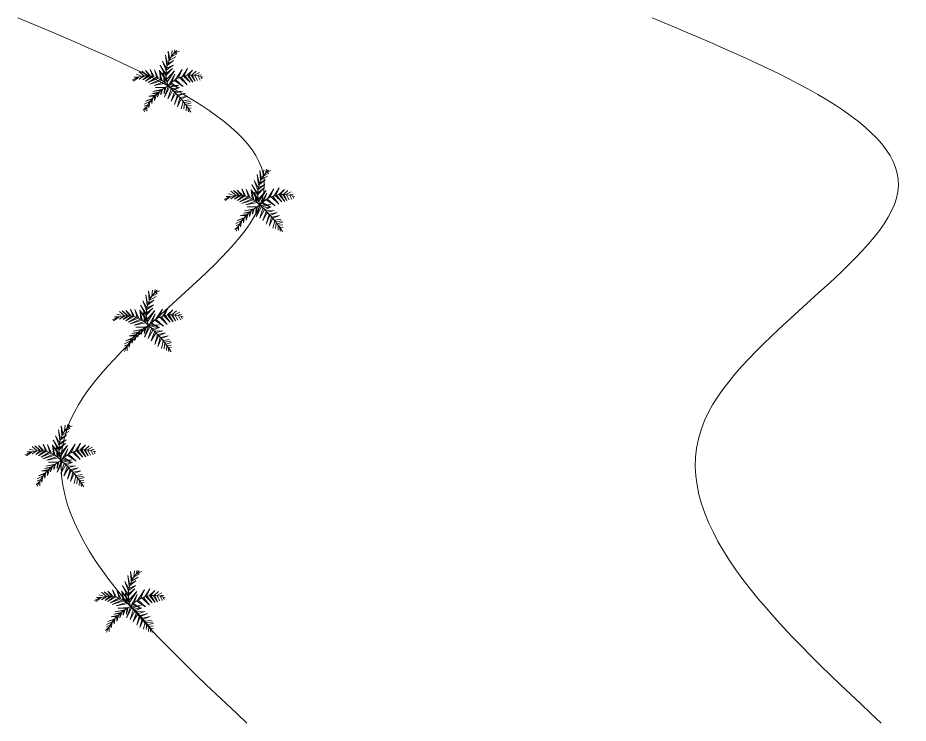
# Model space of a CAD drawing. Header units: millimetres. Extents: x 1086 to 3237, y 1111 to 1586.
# Drawn here: x 2637 to 3237, y 1111 to 1586 of the extents above; entities that cross this region are included whole.
import ezdxf

# ---------------------------------------------------------------- set-up
doc = ezdxf.new("R2010")
doc.units = ezdxf.units.MM
for name, color, linetype, lineweight in [('Bloco', 160, 'Continuous', 9), ('Contorno', 7, 'Continuous', 35), ('Cotas', 1, 'Continuous', 9)]:
    doc.layers.add(name, color=color, linetype=linetype, lineweight=lineweight)

# ---------------------------------------------------------------- blocks, each defined once
blk = doc.blocks.new('planta')
at = {"layer": 'Bloco', "color": 72}
for p, q in [((3.85, 21.62), (4.47, 24.31)), ((-0.84, 13.83), (-1.81, 20.66)), ((-1.81, 20.66), (-0.53, 15.17)), ((0.46, 17.17), (0.02, 23.4)), ((0.02, 23.4), (1.18, 18.14)), ((0.74, 17.03), (5.11, 19.65)), ((2.29, 19.91), (2.63, 23.91)), ((2.57, 19.77), (5.94, 21.56)), ((4.69, 22.37), (7.37, 23.5)), ((5.94, 21.56), (4.69, 22.37)), ((-1.68, 6.91), (-5.34, 13.78)), ((-5.34, 13.78), (-1.28, 7.71)), ((-1.05, 9.6), (-3.8, 16.66)), ((-3.8, 16.66), (-1.07, 11.94)), ((-1.22, 10.68), (3.38, 14.02)), ((3.38, 14.02), (-0.59, 12.2)), ((-0.36, 14.08), (3.6, 17.08)), ((3.6, 17.08), (-0.09, 15.11)), ((-19.92, 6), (-22.77, 5.95)), ((-18.6, 7), (-21.22, 7.66)), ((-15.95, 6.65), (-19.51, 4.46)), ((-19.51, 4.46), (-16.55, 6.62)), ((-16.23, 6.8), (-19.5, 9.46)), ((-14.22, 7.28), (-17.66, 9.86)), ((-17.66, 9.86), (-14.42, 6.88)), ((-17.01, 4.02), (-13.98, 6.82)), ((-12.81, 6.56), (-17.01, 4.02)), ((-12.01, 6.99), (-15.21, 10.28)), ((-15.21, 10.28), (-12.49, 6.73)), ((-15.16, 3.25), (-11.48, 6.39)), ((-10, 6.3), (-15.16, 3.25)), ((-9.67, 6.47), (-12.12, 11.05)), ((-12.12, 11.05), (-10.56, 6.59)), ((-6.65, 5.43), (-9.14, 10.87)), ((-9.14, 10.87), (-7.66, 5.78)), ((-4.15, 3.83), (-5.88, 10.55)), ((-5.88, 10.55), (-5.12, 4.49)), ((-0.72, 2.42), (-5.4, 9.63)), ((-5.4, 9.63), (-1.1, 4.28)), ((-1.97, 2.05), (-3.38, 8.94)), ((-3.38, 8.94), (-2.62, 2.88)), ((2.95, 11.73), (-1.85, 8)), ((-1.52, 7), (2.95, 11.73)), ((4.25, 10.07), (-0.89, 2.34)), ((-0.78, 4.45), (4.25, 10.07)), ((0.61, 1.08), (4.58, 7.9)), ((4.58, 7.9), (2.45, 2.65)), ((5.05, 4.33), (9.47, 11.09)), ((9.47, 11.09), (6.81, 5.27)), ((9.46, 6.09), (13, 11.8)), ((10.54, 6.38), (14.71, 2.42)), ((13, 11.8), (10.74, 6.78)), ((14.71, 2.42), (11.18, 6.72)), ((12.75, 7.26), (16.46, 10.71)), ((13.15, 6.89), (16.68, 2.59)), ((16.46, 10.71), (13.83, 7.54)), ((16.68, 2.59), (13.91, 7)), ((15.44, 7.22), (18.24, 3.13)), ((16.08, 7.57), (18.92, 9.96)), ((18.24, 3.13), (16.32, 7.11)), ((17.69, 7.25), (19.8, 3.67)), ((18.01, 7.42), (21.05, 9.04)), ((19.9, 6.96), (21.49, 3.98)), ((20.38, 7.22), (22.35, 7.38)), ((21.92, 6.27), (22.77, 4.67)), ((-19.96, 5.69), (-23.4, 3.26)), ((-13.47, 2.39), (-7.98, 5.61)), ((-7.01, 4.95), (-13.47, 2.39)), ((-12.25, 1.27), (-5.28, 4.4)), ((-4.31, 3.74), (-12.25, 1.27)), ((-9.51, 0.38), (-2.94, 2.71)), ((-1.85, 1.82), (-9.51, 0.38)), ((0.46, -0.18), (7.29, 0.52)), ((7.29, 0.52), (1.27, -0.93)), ((1.37, 1.19), (7.06, -1.36)), ((7.06, -1.36), (1.77, 1.99)), ((4.21, 3.59), (10.19, -0.28)), ((10.19, -0.28), (5.17, 4.1)), ((7.89, 5.55), (12.71, 0.77)), ((12.71, 0.77), (8.7, 5.98)), ((-8.14, -5.94), (-13.02, -6.95)), ((-5.95, -4.08), (-11.07, -5.22)), ((-11.07, -5.22), (-6.84, -4.79)), ((-3.87, -2.29), (-10.31, -3.68)), ((-10.31, -3.68), (-4.74, -2.76)), ((-7.9, -5.81), (-9.21, -9.92)), ((-1.61, -0.86), (-8.49, -1.11)), ((-8.49, -1.11), (-2.48, -1.32)), ((-5.82, -4.02), (-7.07, -7.64)), ((-7.07, -7.64), (-6.72, -4.72)), ((-3.78, -2.47), (-4.91, -6.03)), ((-4.91, -6.03), (-4.74, -2.76)), ((-1.58, -0.62), (-2.61, -5.26)), ((-2.61, -5.26), (-2.39, -1.5)), ((-0.02, -0.44), (-2.55, -7.66)), ((-2.55, -7.66), (0.98, -0.78)), ((2.04, -1.98), (-0.13, -8.73)), ((-0.13, -8.73), (3.13, -2.87)), ((4.18, -4.08), (1.93, -10.27)), ((1.93, -10.27), (5.15, -4.73)), ((2.2, -1.9), (7.7, -1.02)), ((7.7, -1.02), (3.25, -3.1)), ((6.2, -5.94), (4.2, -12.59)), ((4.22, -3.76), (9.64, -3.51)), ((9.64, -3.51), (5.15, -4.73)), ((6.49, -6.08), (11.58, -4.83)), ((11.58, -4.83), (6.85, -6.77)), ((-12.53, -10.56), (-16.1, -12.23)), ((-10.4, -8.28), (-15.27, -10.2)), ((-15.27, -10.2), (-11.17, -8.92)), ((-13.02, -6.95), (-8.95, -6.82)), ((-12.34, -10.91), (-13, -14.45)), ((-10.94, -11.75), (-11.33, -9.23)), ((-10.55, -8.59), (-10.94, -11.75)), ((-9.21, -9.92), (-9.19, -6.95)), ((4.2, -12.59), (6.73, -6.54)), ((7.91, -7.97), (6.26, -14.14)), ((6.26, -14.14), (8.72, -8.71)), ((8.07, -7.88), (13.28, -6.86)), ((10.01, -10.37), (8.8, -15.43)), ((13.28, -6.86), (8.88, -8.63)), ((10.05, -10.06), (14.19, -9.32)), ((11.07, -11.58), (10.57, -15.66)), ((10.82, -11.12), (14.96, -10.38)), ((11.71, -12.41), (15.44, -11.3)), ((-14.71, -14.23), (-16.82, -16.26)), ((-13.48, -12.66), (-16.03, -13.56)), ((-14.34, -14.03), (-14.35, -16.99)), ((-13, -14.45), (-13.45, -12.41)), ((12.33, -13.55), (12.23, -16.84)), ((12.49, -13.47), (15.38, -13.1)), ((13.22, -14.84), (13.8, -17.47)), ((13.54, -14.67), (15.59, -15.04))]:
    blk.add_line(p, q, dxfattribs=at)
for centre, radius, start, end in [((20.08, 7.7), 21.51, 131.24083, 200.96386), ((-14.31, -11.65), 18.45, 39.14854, 122.08959), ((15.63, -12.91), 20.27, 67.68505, 140.44298), ((15.18, -30.05), 33.66, 116.8014, 157.99276), ((-65, -71.17), 96.52, 33.73003, 47.56835)]:
    blk.add_arc(centre, radius, start, end, dxfattribs=at)

msp = doc.modelspace()

# ---------------------------------------------------------------- linework, layer by layer
at = {"layer": 'Cotas'}
for points in [[(2637.477, 1585.735), (2802.923, 1468.666), (2672.814, 1314.712), (2791.679, 1111.045)], [(3064.202, 1585.735), (3229.648, 1468.666), (3099.54, 1314.712), (3218.404, 1111.045)]]:
    msp.add_spline(points, degree=3, dxfattribs=at)

# ---------------------------------------------------------------- block references
at = {"layer": 'Contorno'}
for p in [(2738.627, 1539.894), (2800.347, 1459.562), (2725.365, 1378.585), (2666.613, 1287.745), (2713.264, 1189.666)]:
    msp.add_blockref('planta', p, dxfattribs=at)

doc.saveas('drawing.dxf')
